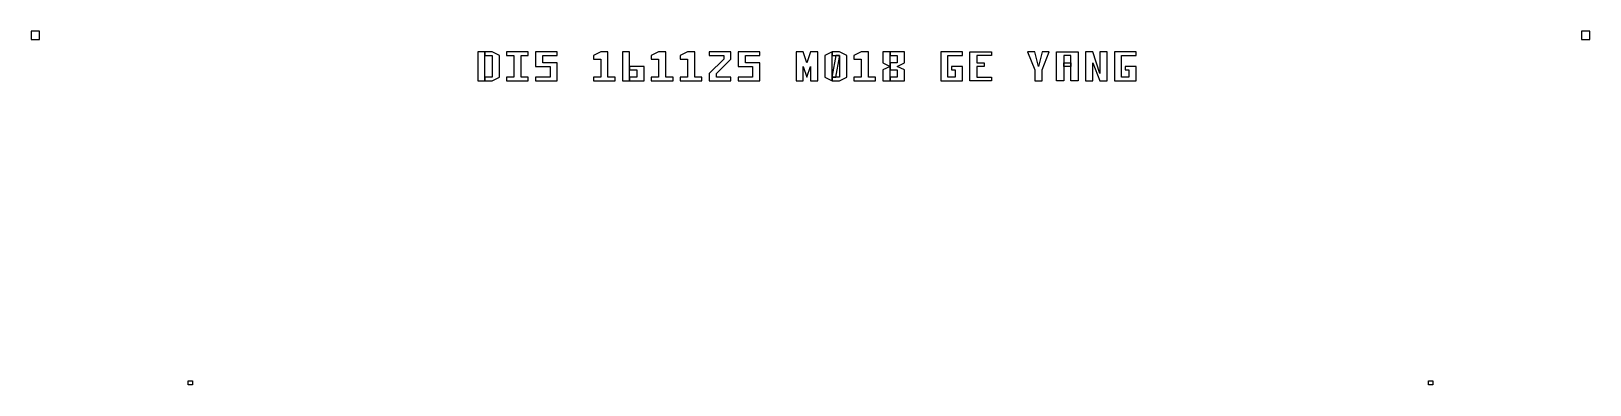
# Model space of a CAD drawing. Extents: x -18850 to 18850, y -21700 to 21700.
# Drawn here: x -18850 to 18850, y 13150 to 21700 of the extents above.
import ezdxf

# ---------------------------------------------------------------- set-up
doc = ezdxf.new("R2010")
doc.units = 0
doc.layers.add('GAP', color=1, linetype='continuous')
doc.layers.add('PIN', color=3, linetype='continuous')

# ---------------------------------------------------------------- blocks, each defined once
blk = doc.blocks.new('ALIGNMENT_BOX')
blk.add_lwpolyline([(-50, -50), (-50, 50), (50, 50), (50, -50), (-50, -50)])
blk = doc.blocks.new('BORDER_GAP')
blk.add_lwpolyline([(-100, -100), (100, -100), (100, -100), (100, -100), (100, 100), (100, 100), (100, 100), (-100, 100), (-100, 100), (-100, 100), (-100, -100), (-100, -100), (-100, -100)])
blk = doc.blocks.new('BORDER_PIN')
blk.add_lwpolyline([(-100, -100), (100, -100), (100, -100), (100, -100), (100, 100), (100, 100), (100, 100), (-100, 100), (-100, 100), (-100, 100), (-100, -100), (-100, -100), (-100, -100)])

msp = doc.modelspace()

# ---------------------------------------------------------------- linework, layer by layer
at = {"layer": 'gap'}
for points in [[(-8050, 20500), (-7875, 20500), (-7875, 21200), (-8050, 21200), (-8050, 20500)], [(-7875, 20500), (-7700, 20500), (-7525, 20587.5), (-7525, 21112.5), (-7700, 21200), (-7875, 21200), (-7875, 21112.5), (-7700, 21112.5), (-7700, 20587.5), (-7875, 20587.5), (-7875, 20500)], [(-7350, 20500), (-6825, 20500), (-6825, 20587.5), (-7000, 20587.5), (-7000, 21112.5), (-6825, 21112.5), (-6825, 21200), (-7350, 21200), (-7350, 21112.5), (-7175, 21112.5), (-7175, 20587.5), (-7350, 20587.5), (-7350, 20500), (-7350, 20500)], [(-6650, 20500), (-6125, 20500), (-6125, 20937.5), (-6475, 20937.5), (-6475, 21112.5), (-6125, 21112.5), (-6125, 21200), (-6650, 21200), (-6650, 20850), (-6300, 20850), (-6300, 20587.5), (-6650, 20587.5), (-6650, 20500), (-6650, 20500)], [(-5250, 20500), (-4725, 20500), (-4725, 20587.5), (-4900, 20587.5), (-4900, 21200), (-5075, 21200), (-5250, 21112.5), (-5250, 21025), (-5075, 21025), (-5075, 20587.5), (-5250, 20587.5), (-5250, 20500), (-5250, 20500)], [(-4550, 20500), (-4375, 20500), (-4375, 21200), (-4550, 21200), (-4550, 20500)], [(-3850, 20500), (-3325, 20500), (-3325, 20587.5), (-3500, 20587.5), (-3500, 21200), (-3675, 21200), (-3850, 21112.5), (-3850, 21025), (-3675, 21025), (-3675, 20587.5), (-3850, 20587.5), (-3850, 20500), (-3850, 20500)], [(-3150, 20500), (-2625, 20500), (-2625, 20587.5), (-2800, 20587.5), (-2800, 21200), (-2975, 21200), (-3150, 21112.5), (-3150, 21025), (-2975, 21025), (-2975, 20587.5), (-3150, 20587.5), (-3150, 20500), (-3150, 20500)], [(-2450, 20500), (-1925, 20500), (-1925, 20587.5), (-2275, 20587.5), (-2275, 20675), (-1925, 21025), (-1925, 21200), (-2450, 21200), (-2450, 21112.5), (-2100, 21112.5), (-2100, 21025), (-2450, 20675), (-2450, 20500), (-2450, 20500)], [(-1750, 20500), (-1225, 20500), (-1225, 20937.5), (-1575, 20937.5), (-1575, 21112.5), (-1225, 21112.5), (-1225, 21200), (-1750, 21200), (-1750, 20850), (-1400, 20850), (-1400, 20587.5), (-1750, 20587.5), (-1750, 20500), (-1750, 20500)], [(-350, 20500), (-175, 20500), (-175, 20850), (-87.5, 20587.5), (0, 20850), (0, 20500), (175, 20500), (175, 21200), (0, 21200), (-87.5, 20937.5), (-175, 21200), (-350, 21200), (-350, 20500), (-350, 20500)], [(350, 20587.5), (525, 20500), (525, 21200), (350, 21112.5), (350, 20587.5)], [(525, 20500), (700, 20500), (875, 20587.5), (875, 21112.5), (700, 21200), (525, 21200), (525, 21112.5), (700, 21112.5), (700, 20587.5), (525, 20587.5), (525, 20500)], [(525, 20587.5), (612.5, 20587.5), (700, 21068.8), (700, 21112.5), (612.5, 21112.5), (525, 20631.2), (525, 20587.5)], [(1050, 20500), (1575, 20500), (1575, 20587.5), (1400, 20587.5), (1400, 21200), (1225, 21200), (1050, 21112.5), (1050, 21025), (1225, 21025), (1225, 20587.5), (1050, 20587.5), (1050, 20500), (1050, 20500)], [(1750, 20500), (1925, 20500), (1925, 21200), (1750, 21200), (1750, 20937.5), (1925, 20850), (1750, 20762.5), (1750, 20500)], [(1925, 20500), (2275, 20500), (2275, 20762.5), (2100, 20850), (2275, 20937.5), (2275, 21200), (1925, 21200), (1925, 21112.5), (2100, 21112.5), (2100, 20937.5), (1925, 20937.5), (1925, 20762.5), (2100, 20762.5), (2100, 20587.5), (1925, 20587.5), (1925, 20500)], [(3150, 20500), (3675, 20500), (3675, 20850), (3412.5, 20850), (3412.5, 20762.5), (3500, 20762.5), (3500, 20587.5), (3325, 20587.5), (3325, 21112.5), (3675, 21112.5), (3675, 21200), (3150, 21200), (3150, 20500), (3150, 20500)], [(3850, 20500), (3850, 21200), (4375, 21200), (4375, 21112.5), (4025, 21112.5), (4025, 20937.5), (4200, 20937.5), (4200, 20850), (4025, 20850), (4025, 20587.5), (4375, 20587.5), (4375, 20500), (3850, 20500), (3850, 20500)], [(5425, 20500), (5600, 20500), (5600, 20762.5), (5775, 21200), (5600, 21200), (5512.5, 20850), (5425, 21200), (5250, 21200), (5425, 20762.5), (5425, 20500), (5425, 20500)], [(5950, 20500), (5950, 21200), (6475, 21200), (6475, 20500), (6300, 20500), (6300, 21112.5), (6125, 21112.5), (6125, 20500), (5950, 20500)], [(6650, 20500), (6825, 20500), (6825, 20937.5), (7000, 20500), (7175, 20500), (7175, 21200), (7000, 21200), (7000, 20675), (6825, 21200), (6650, 21200), (6650, 20500), (6650, 20500)], [(7350, 20500), (7875, 20500), (7875, 20850), (7612.5, 20850), (7612.5, 20762.5), (7700, 20762.5), (7700, 20587.5), (7525, 20587.5), (7525, 21112.5), (7875, 21112.5), (7875, 21200), (7350, 21200), (7350, 20500), (7350, 20500)], [(-4375, 20500), (-4025, 20500), (-4025, 20850), (-4375, 20850), (-4375, 20762.5), (-4200, 20762.5), (-4200, 20587.5), (-4375, 20587.5), (-4375, 20500)], [(6125, 20850), (6125, 20937.5), (6300, 20937.5), (6300, 20850), (6125, 20850)]]:
    msp.add_lwpolyline(points, dxfattribs=at)

# ---------------------------------------------------------------- block references
for name, p in [('BORDER_GAP', (-18750, 21600)), ('BORDER_GAP', (18750, 21600)), ('ALIGNMENT_BOX', (-15000, 13200)), ('ALIGNMENT_BOX', (15000, 13200))]:
    msp.add_blockref(name, p, dxfattribs=at)
at = {"layer": 'pin'}
for p in [(-18750, 21600), (18750, 21600)]:
    msp.add_blockref('BORDER_PIN', p, dxfattribs=at)

doc.saveas('drawing.dxf')
